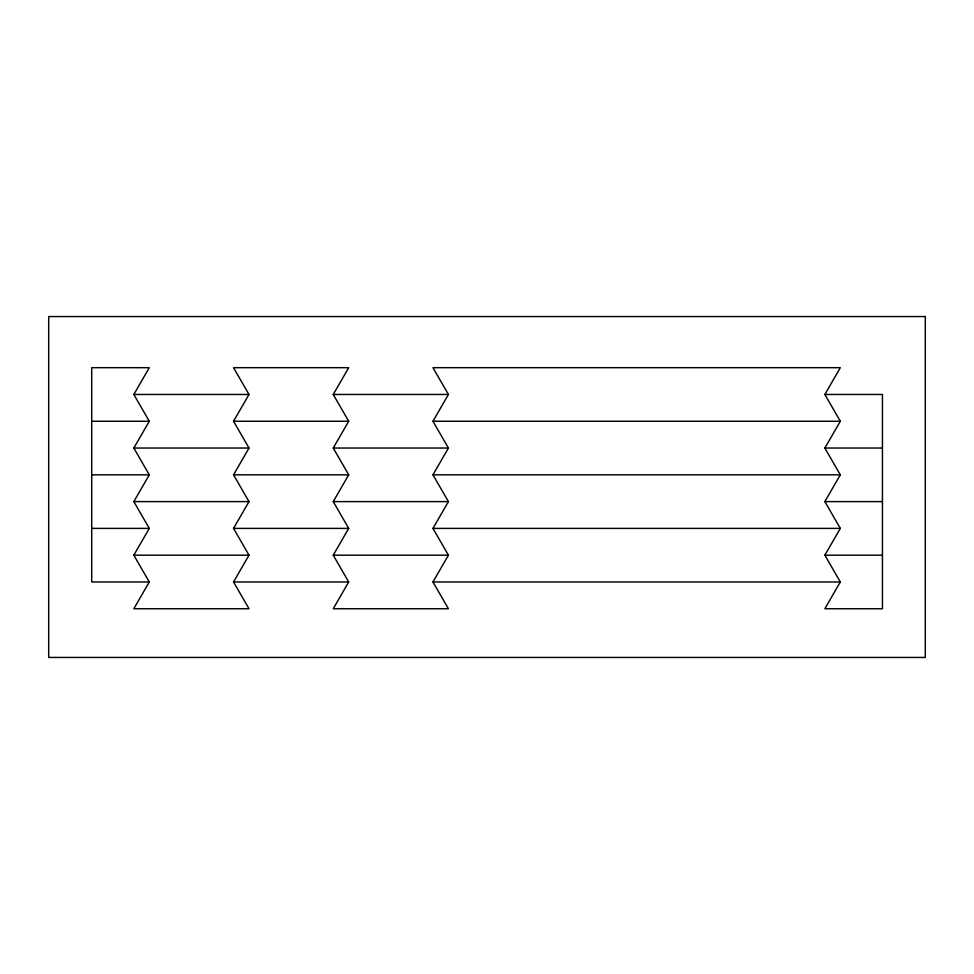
<?xml version="1.0" encoding="UTF-8"?>
<svg xmlns="http://www.w3.org/2000/svg" width="974" height="974" viewBox="0 0 974 974"><rect width="100%" height="100%" fill="white"/><g stroke="black" fill="none" stroke-linecap="round" stroke-linejoin="round"><path stroke-width="1.46" d="M133.828 394.47L149.29 367.685L91.702 367.685L91.702 581.965L149.29 581.965L133.828 555.18L149.29 528.395L133.828 501.61L149.29 474.825L133.828 448.04L149.29 421.255L133.828 394.47L249.003 394.47L233.541 367.685L348.704 367.685L333.242 394.47L348.704 421.255L333.242 448.04L348.704 474.825L333.242 501.61L348.704 528.395L333.242 555.18L348.704 581.965L333.242 608.75L448.417 608.75L432.955 581.965L448.417 555.18L432.955 528.395L448.417 501.61L432.955 474.825L448.417 448.04L432.955 421.255L448.417 394.47L432.955 367.685L840.319 367.685L824.856 394.47L840.319 421.255L824.856 448.04L840.319 474.825L824.856 501.61L840.319 528.395L824.856 555.18L840.319 581.965L824.856 608.75L882.444 608.75L882.444 394.47L824.856 394.47M149.29 581.965L133.828 608.75L249.003 608.75L233.541 581.965L249.003 555.18L233.541 528.395L249.003 501.61L233.541 474.825L249.003 448.04L233.541 421.255L249.003 394.47M333.242 394.47L448.417 394.47M91.702 421.255L149.29 421.255M233.541 421.255L348.704 421.255M432.955 421.255L840.319 421.255M133.828 448.04L249.003 448.04M333.242 448.04L448.417 448.04M824.856 448.04L882.444 448.04M91.702 474.825L149.29 474.825M233.541 474.825L348.704 474.825M432.955 474.825L840.319 474.825M133.828 501.61L249.003 501.61M333.242 501.61L448.417 501.61M824.856 501.61L882.444 501.61M91.702 528.395L149.29 528.395M233.541 528.395L348.704 528.395M432.955 528.395L840.319 528.395M133.828 555.18L249.003 555.18M333.242 555.18L448.417 555.18M824.856 555.18L882.444 555.18M233.541 581.965L348.704 581.965M432.955 581.965L840.319 581.965M925.3 316.55L48.7 316.55L48.7 657.45L925.3 657.45L925.3 316.55"/></g></svg>
